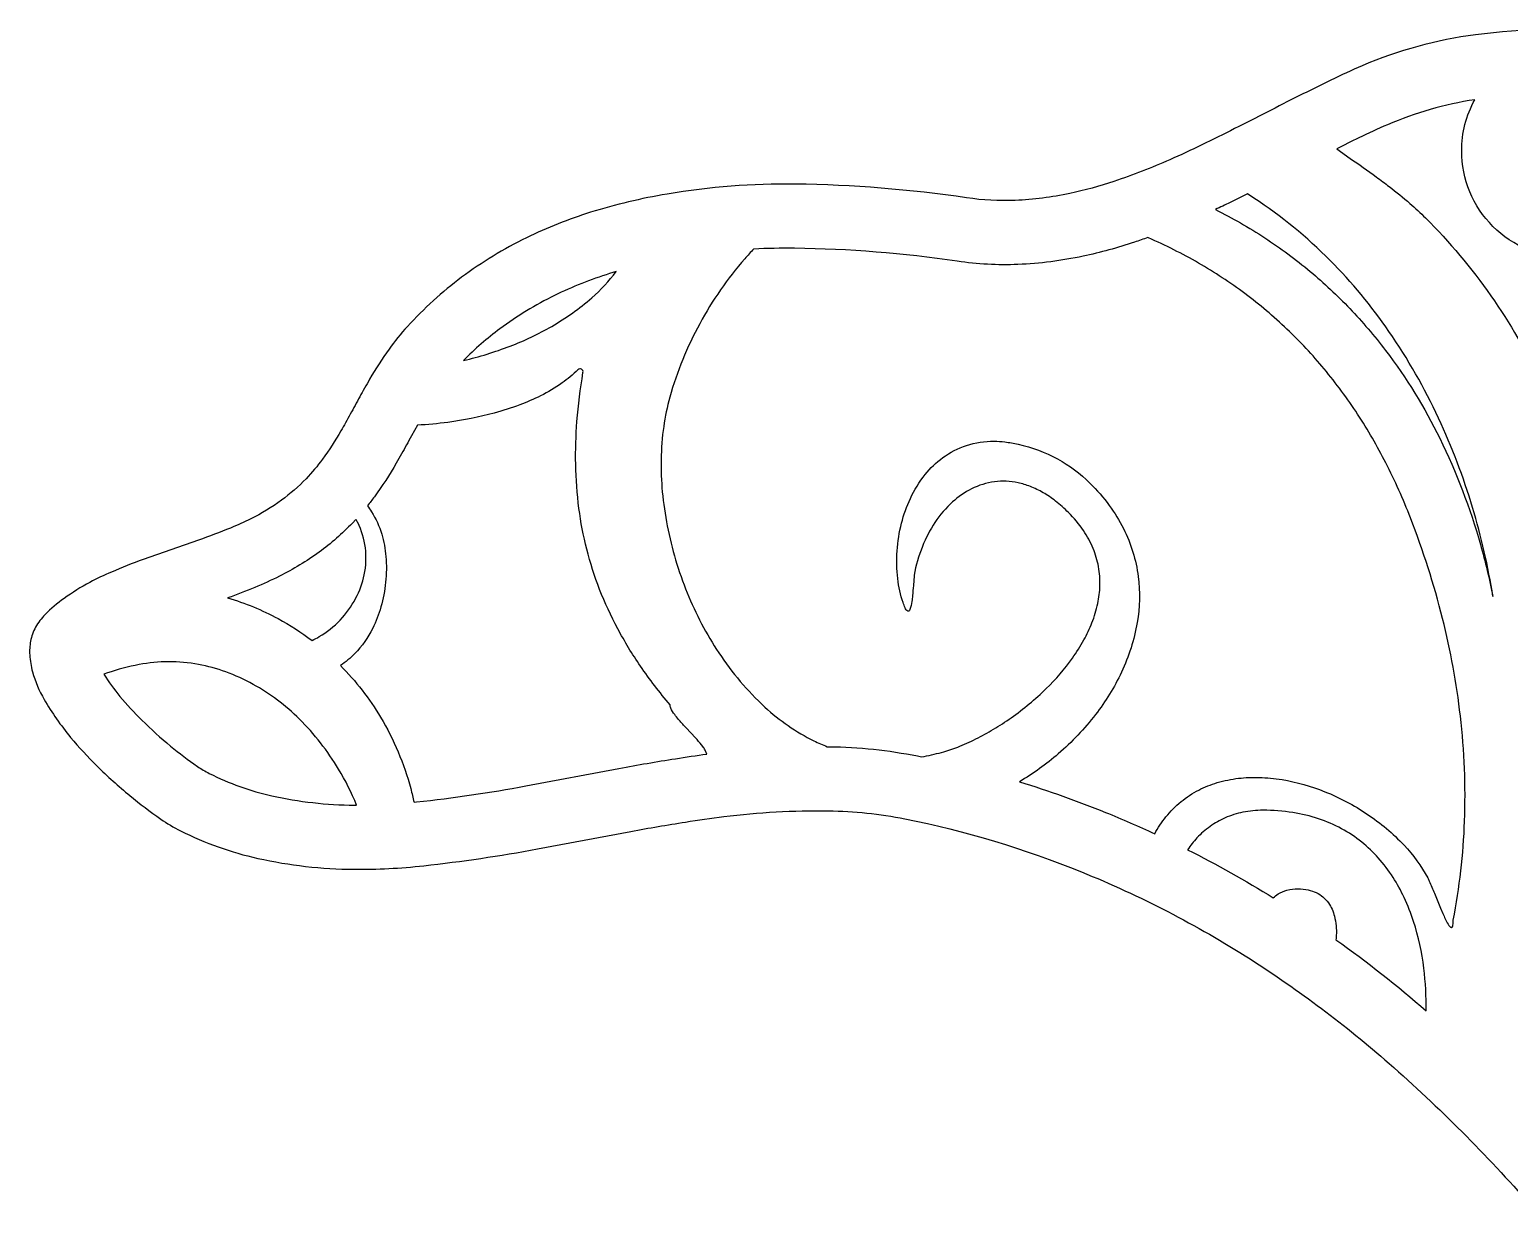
# Model space of a CAD drawing. Header units: metres. Extents: x 533.9 to 632.2, y 56.7 to 113.1.
# Drawn here: x 533.93 to 568.54, y 85.61 to 113.11 of the extents above; entities that cross this region are included whole.
import ezdxf

# ---------------------------------------------------------------- set-up
doc = ezdxf.new("R2010")
doc.units = ezdxf.units.M

msp = doc.modelspace()

# ---------------------------------------------------------------- linework, layer by layer
for points in [[(571.111461, 113.040046, 0.056897), (567.752418, 112.991297, 0.069586), (565.098796, 112.265079, 0.011751), (564.364759, 111.928809, 0.005703), (562.877462, 111.183602, -0.005096), (561.35047, 110.416188, -0.010529), (560.600059, 110.067985, -0.022087), (559.293384, 109.562341, -0.028872), (558.259263, 109.279111, -0.041935), (556.985298, 109.118021, -0.047295), (555.847752, 109.177864, 0.033634), (551.843071, 109.498264, 0.044918), (548.841145, 109.266112, 0.033609), (547.051758, 108.839303, 0.038298), (545.550808, 108.243461, 0.046532), (544.034506, 107.319117, 0.048275), (542.766712, 106.168641, 0.028774), (542.338018, 105.638367, 0.023464), (541.883092, 104.937004, 0.005106), (541.762448, 104.725452, 0.002711), (541.541533, 104.323604, -0.002421), (541.318456, 103.917263, -0.005069), (541.209001, 103.724782, -0.025478), (540.779823, 103.067039, -0.033591), (540.397594, 102.609756, -0.044959), (539.81989, 102.105569, -0.041034), (539.102026, 101.669708, -0.01885), (538.628428, 101.454823, -0.012249), (537.880597, 101.170123), (536.581619, 100.719667, 0.014508), (535.843048, 100.42628, 0.02065), (535.339813, 100.184164, 0.033397), (534.736213, 99.808679, 0.040556), (534.289901, 99.42944, 0.071923), (534.069515, 99.134548, 0.076514), (533.952247, 98.808715, 0.063952), (533.931198, 98.485385, 0.051982), (533.997208, 98.092819, 0.06416), (534.269859, 97.445425, 0.041605), (534.88889, 96.559561, 0.025098), (535.503342, 95.891013, 0.022001), (536.272782, 95.197763, 0.020587), (536.998064, 94.648467, 0.035122), (537.456718, 94.375523, 0.062067), (539.270486, 93.728583, 0.052846), (541.515399, 93.473717, 0.029377), (543.147188, 93.557474, 0.017814), (545.811734, 93.948317), (547.99328, 94.360059, -0.006075), (549.270897, 94.579214, -0.008698), (550.16735, 94.70585, -0.033876), (552.614973, 94.841133, -0.046211), (554.403876, 94.652846, -0.047145), (558.530456, 93.414939, -0.045722), (562.476292, 91.375509, -0.03793), (565.729225, 88.932026, -0.032987), (569.033946, 85.623212)], [(569.927339, 107.77758, -0.414214), (567.42734, 110.277581, -0.12535), (567.731943, 111.473503), (567.731943, 111.473503, 0.063203), (565.691309, 110.887063, 0.011751), (565.021363, 110.580153, 0.002021), (564.503145, 110.325258), (564.821915, 110.100224, -0.003699), (565.429212, 109.66802, -0.007274), (565.733176, 109.441483, -0.014489), (566.216311, 109.047589, -0.018109), (566.581565, 108.707876, -0.043528), (568.110196, 106.887106, -0.04419), (569.280066, 104.858367, -0.038647)]]:
    msp.add_lwpolyline(points, format="xyb")
for points in [[(562.414509, 109.26844), (562.010345, 109.06913, -0.004485), (561.668239, 108.905333, -0.028337), (562.820786, 108.242374, -0.029352), (563.883405, 107.455596, -0.028122), (564.808671, 106.589716, -0.027632), (565.646436, 105.60922, -0.049323), (566.915842, 103.553754, -0.044841), (567.864117, 101.072554, -0.019039), (568.159654, 99.850915, 0.032237), (567.681391, 101.935617, 0.036676), (566.887917, 104.02285, 0.041477), (565.726512, 106.053599, 0.04499), (564.349385, 107.714255, 0.051876), (562.566477, 109.170482), (562.414509, 109.26844)], [(560.083335, 108.248963, -0.004738), (559.772427, 108.140892, -0.028872), (558.571367, 107.81194, -0.041935), (557.048218, 107.619341, -0.047295), (555.627929, 107.694059, 0.033634), (551.824181, 107.998383, 0.015677), (550.865681, 107.980403, 0.008928), (550.660123, 107.753592, 0.055454), (549.604075, 106.234979, 0.055258), (548.904484, 104.515632, 0.03424), (548.760664, 103.832769, 0.030744), (548.700385, 103.058107, 0.027175), (548.729187, 102.303494, 0.025369), (548.844631, 101.502908, 0.048142), (549.311924, 99.937832, 0.049563), (550.052255, 98.534357, 0.060161), (551.128455, 97.268572, 0.071908), (552.275553, 96.479706, 0.019626), (552.585218, 96.341563), (552.633739, 96.341015, -0.046211), (554.697796, 96.123768), (554.791923, 96.104766, 0.026596), (555.26272, 96.208686, 0.025862), (555.637746, 96.333856, 0.021935), (556.063728, 96.522922, 0.019691), (556.473985, 96.747557, 0.01855), (556.889985, 97.018582, 0.039362), (557.709811, 97.699647, 0.044674), (558.321931, 98.412359, 0.028785), (558.591487, 98.83967, 0.03292), (558.77946, 99.239571, 0.040449), (558.91539, 99.690582, 0.045507), (558.96592, 100.106396, 0.052597), (558.932393, 100.551857, 0.052976), (558.807231, 100.977379, 0.052767), (558.580388, 101.39523, 0.045682), (558.229312, 101.817069, 0.030029), (557.926212, 102.085796, 0.034785), (557.636674, 102.282089, 0.037652), (557.337624, 102.426903, 0.041668), (557.050031, 102.513479, 0.084801), (556.499212, 102.535482, 0.083453), (555.963497, 102.372232, 0.070067), (555.516997, 102.065308, 0.060202), (555.107233, 101.587046, 0.052957), (554.811544, 101.022313, 0.048353), (554.618766, 100.351644), (554.616956, 100.337555), (554.601396, 100.111595, -0.007376), (554.582324, 99.873784, -0.012972), (554.565985, 99.739093, -0.041719), (554.52154, 99.549318, -0.178186), (554.492497, 99.512365, -0.25804), (554.469494, 99.511284, -0.125427), (554.435212, 99.540612, -0.049876), (554.406352, 99.591735, -0.023127), (554.360894, 99.709637, -0.051656), (554.23597, 100.272163, -0.045878), (554.220657, 100.920415, -0.045059), (554.323813, 101.567316, -0.047764), (554.532072, 102.149304, -0.058204), (554.87766, 102.706231, -0.066829), (555.289626, 103.102267, -0.080886), (555.845241, 103.385063, -0.077501), (556.4878, 103.485263, -0.030137), (556.743079, 103.469863, -0.024545), (557.052491, 103.416881, -0.069448), (557.97521, 103.072363, -0.072472), (558.732192, 102.507923, -0.037848), (559.185178, 101.980626, -0.041771), (559.514825, 101.443662, -0.04191), (559.737536, 100.891397, -0.042664), (559.86193, 100.319776, -0.075882), (559.837751, 99.244104, -0.066903), (559.46879, 98.082506, -0.054519), (558.861838, 97.092745, -0.050012), (557.991249, 96.174862, -0.043723), (557.083383, 95.520535, -0.021888), (559.094715, 94.804763, -0.01216), (560.247143, 94.303909, -0.045293), (560.510243, 94.699721, -0.05193), (560.862788, 95.055425, -0.052647), (561.275787, 95.326538, -0.04709), (561.707926, 95.499936, -0.043098), (562.206227, 95.601638, -0.036591), (562.689358, 95.621962, -0.032905), (563.224425, 95.569953, -0.055329), (564.226436, 95.289153, -0.051433), (565.215554, 94.765945, -0.05556), (566.07867, 94.038463, -0.06654), (566.632084, 93.273952, -0.021519), (566.668931, 93.197801, -0.005906), (566.787724, 92.913518), (566.930501, 92.564965), (566.985782, 92.436516, 0.022098), (567.1079, 92.192165, 0.077468), (567.156079, 92.130378, 0.065124), (567.174277, 92.117281, 0.120872), (567.186093, 92.114224, 0.164675), (567.19741, 92.117897, 0.109866), (567.208888, 92.131204, 0.091344), (567.221165, 92.16944, 0.032134), (567.22844, 92.282533, 0.039589), (567.494763, 94.598614, 0.037518), (567.39726, 97.056296, 0.033046), (566.980114, 99.339357, 0.031036), (566.229098, 101.693281, 0.025165), (565.653617, 102.977763, 0.026925), (564.993774, 104.11599, 0.028435), (564.210535, 105.176661, 0.029364), (563.338645, 106.109523, 0.02983), (562.357503, 106.937298, 0.029448), (561.271495, 107.652384, 0.028656), (560.100007, 108.241753), (560.083335, 108.248963)], [(547.652889, 107.454218), (547.496958, 107.406893, 0.038298), (546.209268, 106.895711, 0.046532), (544.930838, 106.116375, 0.038329), (544.07851, 105.373235, 0.033233), (545.167744, 105.708676, 0.039143), (546.142462, 106.171647, 0.049254), (547.077597, 106.839397, 0.050076), (547.652889, 107.454218)], [(542.998885, 103.862069), (542.859895, 103.608118, -0.002421), (542.62983, 103.189047, -0.005069), (542.505337, 102.970122, -0.025478), (541.99268, 102.184442, -0.011183), (541.831577, 101.973153, -0.027069), (541.927665, 101.837222, -0.068281), (542.164269, 101.314239, -0.051742), (542.262662, 100.788811, -0.045821), (542.256719, 100.18555, -0.043213), (542.147239, 99.609458, -0.047404), (541.954406, 99.110679, -0.076421), (541.534197, 98.517312, -0.055241), (541.200399, 98.240867, -0.060188), (542.139093, 97.028468, -0.069654), (542.843235, 95.360793, -0.011031), (542.920764, 95.041742), (542.98249, 95.048405, 0.017787), (545.537465, 95.423035), (547.715083, 95.834035, -0.006106), (549.03528, 96.060593, -0.00677), (549.772856, 96.167688), (549.728014, 96.261136, 0.045617), (549.677626, 96.342438, 0.020645), (549.54376, 96.505536), (549.493373, 96.561086), (549.410427, 96.650147), (549.268905, 96.80053, -0.010133), (549.102325, 96.986578, -0.018946), (549.019145, 97.091118, -0.048477), (548.9275, 97.244936, -0.11056), (548.910181, 97.322301, -0.025248), (548.217868, 98.226395, -0.0281), (547.685757, 99.100484, -0.029887), (547.26244, 100.021333, -0.030704), (546.961714, 100.960954, -0.029624), (546.779307, 101.913898, -0.027821), (546.702656, 102.944084, -0.024488), (546.733184, 103.950477, -0.021468), (546.873184, 105.090248, 0.143893), (546.867582, 105.136444, 0.152438), (546.83891, 105.169866, 0.179547), (546.797138, 105.178504, 0.159837), (546.754659, 105.157011, -0.044163), (546.385851, 104.848173, -0.03615), (545.881101, 104.547944, -0.026874), (545.393563, 104.335703, -0.022881), (544.799136, 104.144568, -0.033392), (543.714791, 103.926353, -0.02114), (542.998885, 103.862069)], [(541.559433, 101.655889), (541.481338, 101.572694, -0.044959), (540.700808, 100.891492, -0.041034), (539.772847, 100.328068, -0.01885), (539.196288, 100.066466, -0.009564), (538.560009, 99.820315, -0.053411), (539.741685, 99.336199, -0.038343), (540.535054, 98.825211, 0.024635), (540.704382, 98.914448, 0.069444), (541.19235, 99.303384, 0.067567), (541.555399, 99.807365, 0.07089), (541.757261, 100.364185, 0.083103), (541.782672, 100.992475, 0.084763), (541.603664, 101.582581, 0.039639), (541.559433, 101.655889)], [(535.666267, 98.035343, 0.031997), (536.042818, 97.517918, 0.025098), (536.555433, 96.960173, 0.022001), (537.226848, 96.355241, 0.020587), (537.853702, 95.880491, 0.035122), (538.131486, 95.715183, 0.062067), (539.59584, 95.192873, 0.052846), (541.526578, 94.973675), (541.578768, 94.973396, 0.038478), (541.157291, 95.816689, 0.062453), (540.239221, 96.987118, 0.06874), (539.157262, 97.798818, 0.039517), (538.517745, 98.090088, 0.041836), (537.876976, 98.263818, 0.045667), (537.183124, 98.326341, 0.045731), (536.490419, 98.261871, 0.037716), (535.748638, 98.064861), (535.666267, 98.035343)], [(561.016161, 93.93164, -0.022241), (563.019185, 92.806377, -0.054986), (563.135776, 92.896881, -0.074498), (563.341151, 92.984077, -0.063281), (563.601327, 93.017138, -0.052019), (563.837413, 92.992509, -0.061939), (564.026115, 92.927535, -0.062571), (564.180881, 92.82607, -0.06151), (564.308169, 92.687405, -0.095343), (564.450823, 92.376081, -0.072198), (564.493739, 91.927637, -0.01284), (564.486272, 91.82747, -0.0237), (566.596964, 90.165562, 0.031972), (566.542092, 91.16171, 0.048821), (566.301715, 92.254505, 0.030462), (566.082489, 92.811468, 0.033729), (565.821694, 93.2851, 0.039087), (565.476881, 93.739726, 0.041623), (565.088625, 94.10917, 0.045117), (564.616578, 94.423324, 0.043823), (564.08112, 94.655694, 0.042805), (563.478851, 94.800714, 0.037701), (562.777792, 94.853651, 0.049624), (562.308966, 94.807007, 0.053792), (561.894326, 94.676098, 0.051152), (561.543438, 94.477279, 0.050425), (561.23548, 94.208002, 0.040383), (561.016161, 93.93164)]]:
    msp.add_lwpolyline(points, format="xyb", close=True)

doc.saveas('drawing.dxf')
